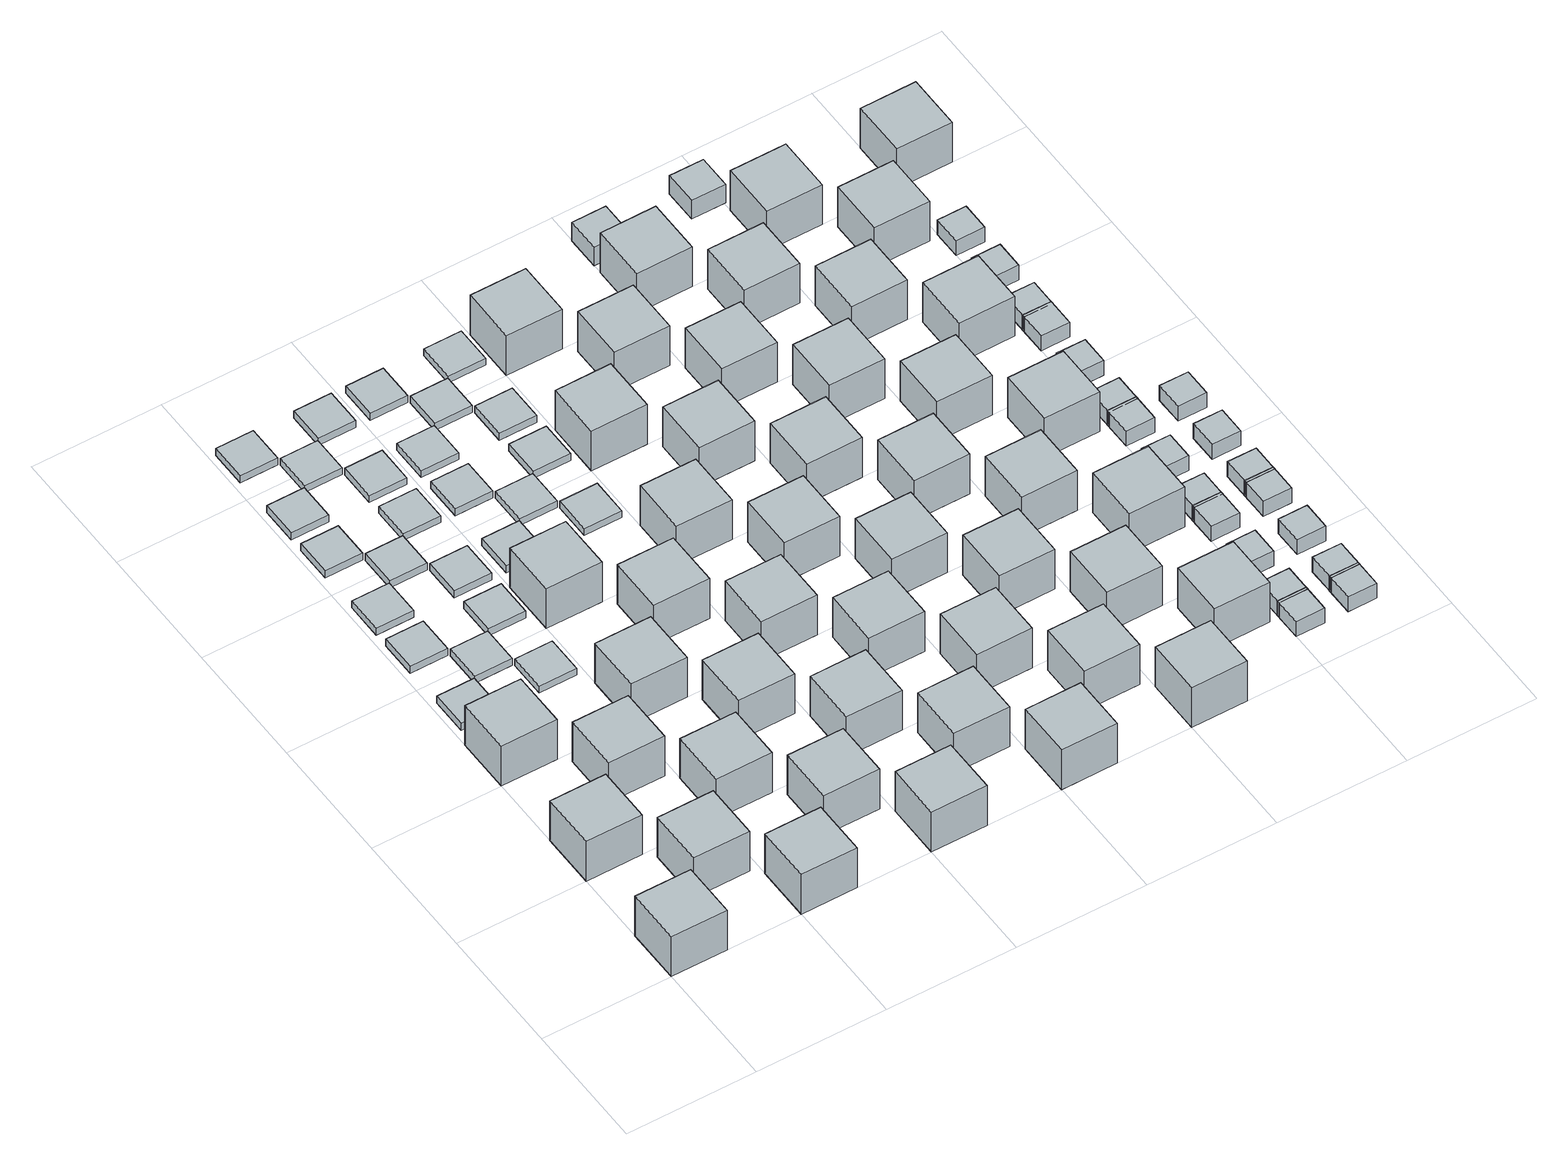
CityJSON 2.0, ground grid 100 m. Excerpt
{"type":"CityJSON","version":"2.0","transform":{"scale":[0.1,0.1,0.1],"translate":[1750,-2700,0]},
"CityObjects":{
"object1":{"type":"GenericCityObject","geometry":[{"type":"Solid","lod":"1","boundaries":[[[[0,1,2,3]],[[4,5,1,0]],[[5,6,2,1]],[[6,7,3,2]],[[7,4,0,3]],[[7,6,5,4]]]]}]},
"object2":{"type":"GenericCityObject","geometry":[{"type":"Solid","lod":"1","boundaries":[[[[8,9,10,11]],[[12,13,9,8]],[[13,14,10,9]],[[14,15,11,10]],[[15,12,8,11]],[[15,14,13,12]]]]}]},
"object3":{"type":"GenericCityObject","geometry":[{"type":"Solid","lod":"1","boundaries":[[[[16,17,18,19]],[[20,21,17,16]],[[21,22,18,17]],[[22,23,19,18]],[[23,20,16,19]],[[23,22,21,20]]]]}]},
"object4":{"type":"GenericCityObject","geometry":[{"type":"Solid","lod":"1","boundaries":[[[[24,25,26,27]],[[28,29,25,24]],[[29,30,26,25]],[[30,31,27,26]],[[31,28,24,27]],[[31,30,29,28]]]]}]},
"object5":{"type":"GenericCityObject","geometry":[{"type":"Solid","lod":"1","boundaries":[[[[32,33,34,35]],[[36,37,33,32]],[[37,38,34,33]],[[38,39,35,34]],[[39,36,32,35]],[[39,38,37,36]]]]}]},
"object6":{"type":"GenericCityObject","geometry":[{"type":"Solid","lod":"1","boundaries":[[[[40,41,42,43]],[[44,45,41,40]],[[45,46,42,41]],[[46,47,43,42]],[[47,44,40,43]],[[47,46,45,44]]]]}]},
"object7":{"type":"GenericCityObject","geometry":[{"type":"Solid","lod":"1","boundaries":[[[[48,49,50,51]],[[52,53,49,48]],[[53,54,50,49]],[[54,55,51,50]],[[55,52,48,51]],[[55,54,53,52]]]]}]},
"object8":{"type":"GenericCityObject","geometry":[{"type":"Solid","lod":"1","boundaries":[[[[56,57,58,59]],[[60,61,57,56]],[[61,62,58,57]],[[62,63,59,58]],[[63,60,56,59]],[[63,62,61,60]]]]}]},
"object9":{"type":"GenericCityObject","geometry":[{"type":"Solid","lod":"1","boundaries":[[[[64,65,66,67]],[[68,69,65,64]],[[69,70,66,65]],[[70,71,67,66]],[[71,68,64,67]],[[71,70,69,68]]]]}]},
"object10":{"type":"GenericCityObject","geometry":[{"type":"Solid","lod":"1","boundaries":[[[[72,73,74,75]],[[76,77,73,72]],[[77,78,74,73]],[[78,79,75,74]],[[79,76,72,75]],[[79,78,77,76]]]]}]},
"object11":{"type":"GenericCityObject","geometry":[{"type":"Solid","lod":"1","boundaries":[[[[80,81,82,83]],[[84,85,81,80]],[[85,86,82,81]],[[86,87,83,82]],[[87,84,80,83]],[[87,86,85,84]]]]}]},
"object12":{"type":"GenericCityObject","geometry":[{"type":"Solid","lod":"1","boundaries":[[[[88,89,90,91]],[[92,93,89,88]],[[93,94,90,89]],[[94,95,91,90]],[[95,92,88,91]],[[95,94,93,92]]]]}]},
"object13":{"type":"GenericCityObject","geometry":[{"type":"Solid","lod":"1","boundaries":[[[[96,97,98,99]],[[100,101,97,96]],[[101,102,98,97]],[[102,103,99,98]],[[103,100,96,99]],[[103,102,101,100]]]]}]},
"object14":{"type":"GenericCityObject","geometry":[{"type":"Solid","lod":"1","boundaries":[[[[104,105,106,107]],[[108,109,105,104]],[[109,110,106,105]],[[110,111,107,106]],[[111,108,104,107]],[[111,110,109,108]]]]}]},
"object15":{"type":"GenericCityObject","geometry":[{"type":"Solid","lod":"1","boundaries":[[[[112,113,114,115]],[[116,117,113,112]],[[117,118,114,113]],[[118,119,115,114]],[[119,116,112,115]],[[119,118,117,116]]]]}]},
"object16":{"type":"GenericCityObject","geometry":[{"type":"Solid","lod":"1","boundaries":[[[[120,121,122,123]],[[124,125,121,120]],[[125,126,122,121]],[[126,127,123,122]],[[127,124,120,123]],[[127,126,125,124]]]]}]},
"object17":{"type":"GenericCityObject","geometry":[{"type":"Solid","lod":"1","boundaries":[[[[128,129,130,131]],[[132,133,129,128]],[[133,134,130,129]],[[134,135,131,130]],[[135,132,128,131]],[[135,134,133,132]]]]}]},
"object18":{"type":"GenericCityObject","geometry":[{"type":"Solid","lod":"1","boundaries":[[[[136,137,138,139]],[[140,141,137,136]],[[141,142,138,137]],[[142,143,139,138]],[[143,140,136,139]],[[143,142,141,140]]]]}]},
"object19":{"type":"GenericCityObject","geometry":[{"type":"Solid","lod":"1","boundaries":[[[[144,145,146,147]],[[148,149,145,144]],[[149,150,146,145]],[[150,151,147,146]],[[151,148,144,147]],[[151,150,149,148]]]]}]},
"object20":{"type":"GenericCityObject","geometry":[{"type":"Solid","lod":"1","boundaries":[[[[152,153,154,155]],[[156,157,153,152]],[[157,158,154,153]],[[158,159,155,154]],[[159,156,152,155]],[[159,158,157,156]]]]}]},
"object21":{"type":"GenericCityObject","geometry":[{"type":"Solid","lod":"1","boundaries":[[[[160,161,162,163]],[[164,165,161,160]],[[165,166,162,161]],[[166,167,163,162]],[[167,164,160,163]],[[167,166,165,164]]]]}]},
"object22":{"type":"GenericCityObject","geometry":[{"type":"Solid","lod":"1","boundaries":[[[[168,169,170,171]],[[172,173,169,168]],[[173,174,170,169]],[[174,175,171,170]],[[175,172,168,171]],[[175,174,173,172]]]]}]},
"object23":{"type":"GenericCityObject","geometry":[{"type":"Solid","lod":"1","boundaries":[[[[176,177,178,179]],[[180,181,177,176]],[[181,182,178,177]],[[182,183,179,178]],[[183,180,176,179]],[[183,182,181,180]]]]}]},
"object24":{"type":"GenericCityObject","geometry":[{"type":"Solid","lod":"1","boundaries":[[[[184,185,186,187]],[[188,189,185,184]],[[189,190,186,185]],[[190,191,187,186]],[[191,188,184,187]],[[191,190,189,188]]]]}]},
"object25":{"type":"GenericCityObject","geometry":[{"type":"Solid","lod":"1","boundaries":[[[[192,193,194,195]],[[196,197,193,192]],[[197,198,194,193]],[[198,199,195,194]],[[199,196,192,195]],[[199,198,197,196]]]]}]},
"object26":{"type":"GenericCityObject","geometry":[{"type":"Solid","lod":"1","boundaries":[[[[200,201,202,203]],[[204,205,201,200]],[[205,206,202,201]],[[206,207,203,202]],[[207,204,200,203]],[[207,206,205,204]]]]}]},
"object27":{"type":"GenericCityObject","geometry":[{"type":"Solid","lod":"1","boundaries":[[[[208,209,210,211]],[[212,213,209,208]],[[213,214,210,209]],[[214,215,211,210]],[[215,212,208,211]],[[215,214,213,212]]]]}]},
"object28":{"type":"GenericCityObject","geometry":[{"type":"Solid","lod":"1","boundaries":[[[[216,217,218,219]],[[220,221,217,216]],[[221,222,218,217]],[[222,223,219,218]],[[223,220,216,219]],[[223,222,221,220]]]]}]},
"object29":{"type":"GenericCityObject","geometry":[{"type":"Solid","lod":"1","boundaries":[[[[224,225,226,227]],[[228,229,225,224]],[[229,230,226,225]],[[230,231,227,226]],[[231,228,224,227]],[[231,230,229,228]]]]}]},
"object30":{"type":"GenericCityObject","geometry":[{"type":"Solid","lod":"1","boundaries":[[[[232,233,234,235]],[[236,237,233,232]],[[237,238,234,233]],[[238,239,235,234]],[[239,236,232,235]],[[239,238,237,236]]]]}]},
"object31":{"type":"GenericCityObject","geometry":[{"type":"Solid","lod":"1","boundaries":[[[[240,241,242,243]],[[244,245,241,240]],[[245,246,242,241]],[[246,247,243,242]],[[247,244,240,243]],[[247,246,245,244]]]]}]},
"object32":{"type":"GenericCityObject","geometry":[{"type":"Solid","lod":"1","boundaries":[[[[248,249,250,251]],[[252,253,249,248]],[[253,254,250,249]],[[254,255,251,250]],[[255,252,248,251]],[[255,254,253,252]]]]}]},
"object33":{"type":"GenericCityObject","geometry":[{"type":"Solid","lod":"1","boundaries":[[[[256,257,258,259]],[[260,261,257,256]],[[261,262,258,257]],[[262,263,259,258]],[[263,260,256,259]],[[263,262,261,260]]]]}]},
"object34":{"type":"GenericCityObject","geometry":[{"type":"Solid","lod":"1","boundaries":[[[[264,265,266,267]],[[268,269,265,264]],[[269,270,266,265]],[[270,271,267,266]],[[271,268,264,267]],[[271,270,269,268]]]]}]},
"object35":{"type":"GenericCityObject","geometry":[{"type":"Solid","lod":"1","boundaries":[[[[272,273,274,275]],[[276,277,273,272]],[[277,278,274,273]],[[278,279,275,274]],[[279,276,272,275]],[[279,278,277,276]]]]}]},
"object36":{"type":"GenericCityObject","geometry":[{"type":"Solid","lod":"1","boundaries":[[[[280,281,282,283]],[[284,285,281,280]],[[285,286,282,281]],[[286,287,283,282]],[[287,284,280,283]],[[287,286,285,284]]]]}]},
"object37":{"type":"GenericCityObject","geometry":[{"type":"Solid","lod":"1","boundaries":[[[[288,289,290,291]],[[292,293,289,288]],[[293,294,290,289]],[[294,295,291,290]],[[295,292,288,291]],[[295,294,293,292]]]]}]},
"object38":{"type":"GenericCityObject","geometry":[{"type":"Solid","lod":"1","boundaries":[[[[296,297,298,299]],[[300,301,297,296]],[[301,302,298,297]],[[302,303,299,298]],[[303,300,296,299]],[[303,302,301,300]]]]}]},
"object39":{"type":"GenericCityObject","geometry":[{"type":"Solid","lod":"1","boundaries":[[[[304,305,306,307]],[[308,309,305,304]],[[309,310,306,305]],[[310,311,307,306]],[[311,308,304,307]],[[311,310,309,308]]]]}]},
"object40":{"type":"GenericCityObject","geometry":[{"type":"Solid","lod":"1","boundaries":[[[[312,313,314,315]],[[316,317,313,312]],[[317,318,314,313]],[[318,319,315,314]],[[319,316,312,315]],[[319,318,317,316]]]]}]},
"object41":{"type":"GenericCityObject","geometry":[{"type":"Solid","lod":"1","boundaries":[[[[320,321,322,323]],[[324,325,321,320]],[[325,326,322,321]],[[326,327,323,322]],[[327,324,320,323]],[[327,326,325,324]]]]}]},
"object42":{"type":"GenericCityObject","geometry":[{"type":"Solid","lod":"1","boundaries":[[[[328,329,330,331]],[[332,333,329,328]],[[333,334,330,329]],[[334,335,331,330]],[[335,332,328,331]],[[335,334,333,332]]]]}]},
"object43":{"type":"GenericCityObject","geometry":[{"type":"Solid","lod":"1","boundaries":[[[[336,337,338,339]],[[340,341,337,336]],[[341,342,338,337]],[[342,343,339,338]],[[343,340,336,339]],[[343,342,341,340]]]]}]},
"object44":{"type":"GenericCityObject","geometry":[{"type":"Solid","lod":"1","boundaries":[[[[344,345,346,347]],[[348,349,345,344]],[[349,350,346,345]],[[350,351,347,346]],[[351,348,344,347]],[[351,350,349,348]]]]}]},
"object45":{"type":"GenericCityObject","geometry":[{"type":"Solid","lod":"1","boundaries":[[[[352,353,354,355]],[[356,357,353,352]],[[357,358,354,353]],[[358,359,355,354]],[[359,356,352,355]],[[359,358,357,356]]]]}]},
"object46":{"type":"GenericCityObject","geometry":[{"type":"Solid","lod":"1","boundaries":[[[[360,361,362,363]],[[364,365,361,360]],[[365,366,362,361]],[[366,367,363,362]],[[367,364,360,363]],[[367,366,365,364]]]]}]},
"object47":{"type":"GenericCityObject","geometry":[{"type":"Solid","lod":"1","boundaries":[[[[368,369,370,371]],[[372,373,369,368]],[[373,374,370,369]],[[374,375,371,370]],[[375,372,368,371]],[[375,374,373,372]]]]}]},
"object48":{"type":"GenericCityObject","geometry":[{"type":"Solid","lod":"1","boundaries":[[[[376,377,378,379]],[[380,381,377,376]],[[381,382,378,377]],[[382,383,379,378]],[[383,380,376,379]],[[383,382,381,380]]]]}]},
"object49":{"type":"GenericCityObject","geometry":[{"type":"Solid","lod":"1","boundaries":[[[[384,385,386,387]],[[388,389,385,384]],[[389,390,386,385]],[[390,391,387,386]],[[391,388,384,387]],[[391,390,389,388]]]]}]},
"object50":{"type":"GenericCityObject","geometry":[{"type":"Solid","lod":"1","boundaries":[[[[392,393,394,395]],[[396,397,393,392]],[[397,398,394,393]],[[398,399,395,394]],[[399,396,392,395]],[[399,398,397,396]]]]}]},
"object51":{"type":"GenericCityObject","geometry":[{"type":"Solid","lod":"1","boundaries":[[[[400,401,402,403]],[[404,405,401,400]],[[405,406,402,401]],[[406,407,403,402]],[[407,404,400,403]],[[407,406,405,404]]]]}]},
"object52":{"type":"GenericCityObject","geometry":[{"type":"Solid","lod":"1","boundaries":[[[[408,409,410,411]],[[412,413,409,408]],[[413,414,410,409]],[[414,415,411,410]],[[415,412,408,411]],[[415,414,413,412]]]]}]},
"object53":{"type":"GenericCityObject","geometry":[{"type":"Solid","lod":"1","boundaries":[[[[416,417,418,419]],[[420,421,417,416]],[[421,422,418,417]],[[422,423,419,418]],[[423,420,416,419]],[[423,422,421,420]]]]}]},
"object54":{"type":"GenericCityObject","geometry":[{"type":"Solid","lod":"1","boundaries":[[[[424,425,426,427]],[[428,429,425,424]],[[429,430,426,425]],[[430,431,427,426]],[[431,428,424,427]],[[431,430,429,428]]]]}]},
"object55":{"type":"GenericCityObject","geometry":[{"type":"Solid","lod":"1","boundaries":[[[[432,433,434,435]],[[436,437,433,432]],[[437,438,434,433]],[[438,439,435,434]],[[439,436,432,435]],[[439,438,437,436]]]]}]},
"object56":{"type":"GenericCityObject","geometry":[{"type":"Solid","lod":"1","boundaries":[[[[440,441,442,443]],[[444,445,441,440]],[[445,446,442,441]],[[446,447,443,442]],[[447,444,440,443]],[[447,446,445,444]]]]}]},
"object57":{"type":"GenericCityObject","geometry":[{"type":"Solid","lod":"1","boundaries":[[[[448,449,450,451]],[[452,453,449,448]],[[453,454,450,449]],[[454,455,451,450]],[[455,452,448,451]],[[455,454,453,452]]]]}]},
"object58":{"type":"GenericCityObject","geometry":[{"type":"Solid","lod":"1","boundaries":[[[[456,457,458,459]],[[460,461,457,456]],[[461,462,458,457]],[[462,463,459,458]],[[463,460,456,459]],[[463,462,461,460]]]]}]},
"object59":{"type":"GenericCityObject","geometry":[{"type":"Solid","lod":"1","boundaries":[[[[464,465,466,467]],[[468,469,465,464]],[[469,470,466,465]],[[470,471,467,466]],[[471,468,464,467]],[[471,470,469,468]]]]}]},
"object60":{"type":"GenericCityObject","geometry":[{"type":"Solid","lod":"1","boundaries":[[[[472,473,474,475]],[[476,477,473,472]],[[477,478,474,473]],[[478,479,475,474]],[[479,476,472,475]],[[479,478,477,476]]]]}]},
"object61":{"type":"GenericCityObject","geometry":[{"type":"Solid","lod":"1","boundaries":[[[[480,481,482,483]],[[484,485,481,480]],[[485,486,482,481]],[[486,487,483,482]],[[487,484,480,483]],[[487,486,485,484]]]]}]},
"object62":{"type":"GenericCityObject","geometry":[{"type":"Solid","lod":"1","boundaries":[[[[488,489,490,491]],[[492,493,489,488]],[[493,494,490,489]],[[494,495,491,490]],[[495,492,488,491]],[[495,494,493,492]]]]}]},
"object63":{"type":"GenericCityObject","geometry":[{"type":"Solid","lod":"1","boundaries":[[[[496,497,498,499]],[[500,501,497,496]],[[501,502,498,497]],[[502,503,499,498]],[[503,500,496,499]],[[503,502,501,500]]]]}]},
"object64":{"type":"GenericCityObject","geometry":[{"type":"Solid","lod":"1","boundaries":[[[[504,505,506,507]],[[508,509,505,504]],[[509,510,506,505]],[[510,511,507,506]],[[511,508,504,507]],[[511,510,509,508]]]]}]},
"object65":{"type":"GenericCityObject","geometry":[{"type":"Solid","lod":"1","boundaries":[[[[512,513,514,515]],[[516,517,513,512]],[[517,518,514,513]],[[518,519,515,514]],[[519,516,512,515]],[[519,518,517,516]]]]}]},
"object66":{"type":"GenericCityObject","geometry":[{"type":"Solid","lod":"1","boundaries":[[[[520,521,522,523]],[[524,525,521,520]],[[525,526,522,521]],[[526,527,523,522]],[[527,524,520,523]],[[527,526,525,524]]]]}]},
"object67":{"type":"GenericCityObject","geometry":[{"type":"Solid","lod":"1","boundaries":[[[[528,529,530,531]],[[532,533,529,528]],[[533,534,530,529]],[[534,535,531,530]],[[535,532,528,531]],[[535,534,533,532]]]]}]},
"object68":{"type":"GenericCityObject","geometry":[{"type":"Solid","lod":"1","boundaries":[[[[536,537,538,539]],[[540,541,537,536]],[[541,542,538,537]],[[542,543,539,538]],[[543,540,536,539]],[[543,542,541,540]]]]}]},
"object69":{"type":"GenericCityObject","geometry":[{"type":"Solid","lod":"1","boundaries":[[[[544,545,546,547]],[[548,549,545,544]],[[549,550,546,545]],[[550,551,547,546]],[[551,548,544,547]],[[551,550,549,548]]]]}]},
"object70":{"type":"GenericCityObject","geometry":[{"type":"Solid","lod":"1","boundaries":[[[[552,553,554,555]],[[556,557,553,552]],[[557,558,554,553]],[[558,559,555,554]],[[559,556,552,555]],[[559,558,557,556]]]]}]},
"object71":{"type":"GenericCityObject","geometry":[{"type":"Solid","lod":"1","boundaries":[[[[560,561,562,563]],[[564,565,561,560]],[[565,566,562,561]],[[566,567,563,562]],[[567,564,560,563]],[[567,566,565,564]]]]}]},
"object72":{"type":"GenericCityObject","geometry":[{"type":"Solid","lod":"1","boundaries":[[[[568,569,570,571]],[[572,573,569,568]],[[573,574,570,569]],[[574,575,571,570]],[[575,572,568,571]],[[575,574,573,572]]]]}]},
"object73":{"type":"GenericCityObject","geometry":[{"type":"Solid","lod":"1","boundaries":[[[[576,577,578,579]],[[580,581,577,576]],[[581,582,578,577]],[[582,583,579,578]],[[583,580,576,579]],[[583,582,581,580]]]]}]},
"object74":{"type":"GenericCityObject","geometry":[{"type":"Solid","lod":"1","boundaries":[[[[584,585,586,587]],[[588,589,585,584]],[[589,590,586,585]],[[590,591,587,586]],[[591,588,584,587]],[[591,590,589,588]]]]}]},
"object75":{"type":"GenericCityObject","geometry":[{"type":"Solid","lod":"1","boundaries":[[[[592,593,594,595]],[[596,597,593,592]],[[597,598,594,593]],[[598,599,595,594]],[[599,596,592,595]],[[599,598,597,596]]]]}]},
"object76":{"type":"GenericCityObject","geometry":[{"type":"Solid","lod":"1","boundaries":[[[[600,601,602,603]],[[604,605,601,600]],[[605,606,602,601]],[[606,607,603,602]],[[607,604,600,603]],[[607,606,605,604]]]]}]},
"object77":{"type":"GenericCityObject","geometry":[{"type":"Solid","lod":"1","boundaries":[[[[608,609,610,611]],[[612,613,609,608]],[[613,614,610,609]],[[614,615,611,610]],[[615,612,608,611]],[[615,614,613,612]]]]}]},
"object78":{"type":"GenericCityObject","geometry":[{"type":"Solid","lod":"1","boundaries":[[[[616,617,618,619]],[[620,621,617,616]],[[621,622,618,617]],[[622,623,619,618]],[[623,620,616,619]],[[623,622,621,620]]]]}]},
"object79":{"type":"GenericCityObject","geometry":[{"type":"Solid","lod":"1","boundaries":[[[[624,625,626,627]],[[628,629,625,624]],[[629,630,626,625]],[[630,631,627,626]],[[631,628,624,627]],[[631,630,629,628]]]]}]},
"object80":{"type":"GenericCityObject","geometry":[{"type":"Solid","lod":"1","boundaries":[[[[632,633,634,635]],[[636,637,633,632]],[[637,638,634,633]],[[638,639,635,634]],[[639,636,632,635]],[[639,638,637,636]]]]}]},
"object81":{"type":"GenericCityObject","geometry":[{"type":"Solid","lod":"1","boundaries":[[[[640,641,642,643]],[[644,645,641,640]],[[645,646,642,641]],[[646,647,643,642]],[[647,644,640,643]],[[647,646,645,644]]]]}]},
"object82":{"type":"GenericCityObject","geometry":[{"type":"Solid","lod":"1","boundaries":[[[[648,649,650,651]],[[652,653,649,648]],[[653,654,650,649]],[[654,655,651,650]],[[655,652,648,651]],[[655,654,653,652]]]]}]},
"object83":{"type":"GenericCityObject","geometry":[{"type":"Solid","lod":"1","boundaries":[[[[656,657,658,659]],[[660,661,657,656]],[[661,662,658,657]],[[662,663,659,658]],[[663,660,656,659]],[[663,662,661,660]]]]}]},
"object84":{"type":"GenericCityObject","geometry":[{"type":"Solid","lod":"1","boundaries":[[[[664,665,666,667]],[[668,669,665,664]],[[669,670,666,665]],[[670,671,667,666]],[[671,668,664,667]],[[671,670,669,668]]]]}]},
"object85":{"type":"GenericCityObject","geometry":[{"type":"Solid","lod":"1","boundaries":[[[[672,673,674,675]],[[676,677,673,672]],[[677,678,674,673]],[[678,679,675,674]],[[679,676,672,675]],[[679,678,677,676]]]]}]},
"object86":{"type":"GenericCityObject","geometry":[{"type":"Solid","lod":"1","boundaries":[[[[680,681,682,683]],[[684,685,681,680]],[[685,686,682,681]],[[686,687,683,682]],[[687,684,680,683]],[[687,686,685,684]]]]}]},
"object87":{"type":"GenericCityObject","geometry":[{"type":"Solid","lod":"1","boundaries":[[[[688,689,690,691]],[[692,693,689,688]],[[693,694,690,689]],[[694,695,691,690]],[[695,692,688,691]],[[695,694,693,692]]]]}]},
"object88":{"type":"GenericCityObject","geometry":[{"type":"Solid","lod":"1","boundaries":[[[[696,697,698,699]],[[700,701,697,696]],[[701,702,698,697]],[[702,703,699,698]],[[703,700,696,699]],[[703,702,701,700]]]]}]},
"object89":{"type":"GenericCityObject","geometry":[{"type":"Solid","lod":"1","boundaries":[[[[704,705,706,707]],[[708,709,705,704]],[[709,710,706,705]],[[710,711,707,706]],[[711,708,704,707]],[[711,710,709,708]]]]}]},
"object90":{"type":"GenericCityObject","geometry":[{"type":"Solid","lod":"1","boundaries":[[[[712,713,714,715]],[[716,717,713,712]],[[717,718,714,713]],[[718,719,715,714]],[[719,716,712,715]],[[719,718,717,716]]]]}]},
"object91":{"type":"GenericCityObject","geometry":[{"type":"Solid","lod":"1","boundaries":[[[[720,721,722,723]],[[724,725,721,720]],[[725,726,722,721]],[[726,727,723,722]],[[727,724,720,723]],[[727,726,725,724]]]]}]},
"object92":{"type":"GenericCityObject","geometry":[{"type":"Solid","lod":"1","boundaries":[[[[728,729,730,731]],[[732,733,729,728]],[[733,734,730,729]],[[734,735,731,730]],[[735,732,728,731]],[[735,734,733,732]]]]}]},
"object93":{"type":"GenericCityObject","geometry":[{"type":"Solid","lod":"1","boundaries":[[[[736,737,738,739]],[[740,741,737,736]],[[741,742,738,737]],[[742,743,739,738]],[[743,740,736,739]],[[743,742,741,740]]]]}]}
},
"vertices":[
[0,0,0],[429,0,0],[429,429,0],[0,429,0],[0,0,375],[429,0,375],[429,429,375],[0,429,375],
[0,1000,0],[429,1000,0],[429,1429,0],[0,1429,0],[0,1000,375],[429,1000,375],[429,1429,375],[0,1429,375],
[0,2000,0],[429,2000,0],[429,2429,0],[0,2429,0],[0,2000,375],[429,2000,375],[429,2429,375],[0,2429,375],
[500,500,0],[929,500,0],[929,929,0],[500,929,0],[500,500,375],[929,500,375],[929,929,375],[500,929,375],
[50,2550,0],[339,2550,0],[339,2839,0],[50,2839,0],[50,2550,65],[339,2550,65],[339,2839,65],[50,2839,65],
[50,3150,0],[339,3150,0],[339,3439,0],[50,3439,0],[50,3150,65],[339,3150,65],[339,3439,65],[50,3439,65],
[500,1500,0],[929,1500,0],[929,1929,0],[500,1929,0],[500,1500,375],[929,1500,375],[929,1929,375],[500,1929,375],
[1000,0,0],[1429,0,0],[1429,429,0],[1000,429,0],[1000,0,375],[1429,0,375],[1429,429,375],[1000,429,375],
[50,3550,0],[339,3550,0],[339,3839,0],[50,3839,0],[50,3550,65],[339,3550,65],[339,3839,65],[50,3839,65],
[350,2850,0],[639,2850,0],[639,3139,0],[350,3139,0],[350,2850,65],[639,2850,65],[639,3139,65],[350,3139,65],
[50,4150,0],[339,4150,0],[339,4439,0],[50,4439,0],[50,4150,65],[339,4150,65],[339,4439,65],[50,4439,65],
[1000,1000,0],[1429,1000,0],[1429,1429,0],[1000,1429,0],[1000,1000,375],[1429,1000,375],[1429,1429,375],[1000,1429,375],
[50,4550,0],[339,4550,0],[339,4839,0],[50,4839,0],[50,4550,65],[339,4550,65],[339,4839,65],[50,4839,65],
[650,2550,0],[939,2550,0],[939,2839,0],[650,2839,0],[650,2550,65],[939,2550,65],[939,2839,65],[650,2839,65],
[350,3850,0],[639,3850,0],[639,4139,0],[350,4139,0],[350,3850,65],[639,3850,65],[639,4139,65],[350,4139,65],
[50,5150,0],[339,5150,0],[339,5439,0],[50,5439,0],[50,5150,65],[339,5150,65],[339,5439,65],[50,5439,65],
[650,3150,0],[939,3150,0],[939,3439,0],[650,3439,0],[650,3150,65],[939,3150,65],[939,3439,65],[650,3439,65],
[1000,2000,0],[1429,2000,0],[1429,2429,0],[1000,2429,0],[1000,2000,375],[1429,2000,375],[1429,2429,375],[1000,2429,375],
[650,3550,0],[939,3550,0],[939,3839,0],[650,3839,0],[650,3550,65],[939,3550,65],[939,3839,65],[650,3839,65],
[1500,500,0],[1929,500,0],[1929,929,0],[1500,929,0],[1500,500,375],[1929,500,375],[1929,929,375],[1500,929,375],
[350,4850,0],[639,4850,0],[639,5139,0],[350,5139,0],[350,4850,65],[639,4850,65],[639,5139,65],[350,5139,65],
[650,4150,0],[939,4150,0],[939,4439,0],[650,4439,0],[650,4150,65],[939,4150,65],[939,4439,65],[650,4439,65],
[1000,3000,0],[1429,3000,0],[1429,3429,0],[1000,3429,0],[1000,3000,375],[1429,3000,375],[1429,3429,375],[1000,3429,375],
[650,4550,0],[939,4550,0],[939,4839,0],[650,4839,0],[650,4550,65],[939,4550,65],[939,4839,65],[650,4839,65],
[1500,1500,0],[1929,1500,0],[1929,1929,0],[1500,1929,0],[1500,1500,375],[1929,1500,375],[1929,1929,375],[1500,1929,375],
[2000,0,0],[2429,0,0],[2429,429,0],[2000,429,0],[2000,0,375],[2429,0,375],[2429,429,375],[2000,429,375],
[1050,3550,0],[1339,3550,0],[1339,3839,0],[1050,3839,0],[1050,3550,65],[1339,3550,65],[1339,3839,65],[1050,3839,65],
[650,5150,0],[939,5150,0],[939,5439,0],[650,5439,0],[650,5150,65],[939,5150,65],[939,5439,65],[650,5439,65],
[1050,4150,0],[1339,4150,0],[1339,4439,0],[1050,4439,0],[1050,4150,65],[1339,4150,65],[1339,4439,65],[1050,4439,65],
[1500,2500,0],[1929,2500,0],[1929,2929,0],[1500,2929,0],[1500,2500,375],[1929,2500,375],[1929,2929,375],[1500,2929,375],
[2000,1000,0],[2429,1000,0],[2429,1429,0],[2000,1429,0],[2000,1000,375],[2429,1000,375],[2429,1429,375],[2000,1429,375],
[1050,4550,0],[1339,4550,0],[1339,4839,0],[1050,4839,0],[1050,4550,65],[1339,4550,65],[1339,4839,65],[1050,4839,65],
[1350,3850,0],[1639,3850,0],[1639,4139,0],[1350,4139,0],[1350,3850,65],[1639,3850,65],[1639,4139,65],[1350,4139,65],
[1050,5150,0],[1339,5150,0],[1339,5439,0],[1050,5439,0],[1050,5150,65],[1339,5150,65],[1339,5439,65],[1050,5439,65],
[2000,2000,0],[2429,2000,0],[2429,2429,0],[2000,2429,0],[2000,2000,375],[2429,2000,375],[2429,2429,375],[2000,2429,375],
[1650,3550,0],[1939,3550,0],[1939,3839,0],[1650,3839,0],[1650,3550,65],[1939,3550,65],[1939,3839,65],[1650,3839,65],
[2500,500,0],[2929,500,0],[2929,929,0],[2500,929,0],[2500,500,375],[2929,500,375],[2929,929,375],[2500,929,375],
[1350,4850,0],[1639,4850,0],[1639,5139,0],[1350,5139,0],[1350,4850,65],[1639,4850,65],[1639,5139,65],[1350,5139,65],
[1650,4150,0],[1939,4150,0],[1939,4439,0],[1650,4439,0],[1650,4150,65],[1939,4150,65],[1939,4439,65],[1650,4439,65],
[2000,3000,0],[2429,3000,0],[2429,3429,0],[2000,3429,0],[2000,3000,375],[2429,3000,375],[2429,3429,375],[2000,3429,375],
[1650,4550,0],[1939,4550,0],[1939,4839,0],[1650,4839,0],[1650,4550,65],[1939,4550,65],[1939,4839,65],[1650,4839,65],
[2500,1500,0],[2929,1500,0],[2929,1929,0],[2500,1929,0],[2500,1500,375],[2929,1500,375],[2929,1929,375],[2500,1929,375],
[3000,0,0],[3429,0,0],[3429,429,0],[3000,429,0],[3000,0,375],[3429,0,375],[3429,429,375],[3000,429,375],
[1650,5150,0],[1939,5150,0],[1939,5439,0],[1650,5439,0],[1650,5150,65],[1939,5150,65],[1939,5439,65],[1650,5439,65],
[2000,4000,0],[2429,4000,0],[2429,4429,0],[2000,4429,0],[2000,4000,375],[2429,4000,375],[2429,4429,375],[2000,4429,375],
[2500,2500,0],[2929,2500,0],[2929,2929,0],[2500,2929,0],[2500,2500,375],[2929,2500,375],[2929,2929,375],[2500,2929,375],
[3000,1000,0],[3429,1000,0],[3429,1429,0],[3000,1429,0],[3000,1000,375],[3429,1000,375],[3429,1429,375],[3000,1429,375],
[2000,5000,0],[2429,5000,0],[2429,5429,0],[2000,5429,0],[2000,5000,375],[2429,5000,375],[2429,5429,375],[2000,5429,375],
[2500,3500,0],[2929,3500,0],[2929,3929,0],[2500,3929,0],[2500,3500,375],[2929,3500,375],[2929,3929,375],[2500,3929,375],
[3000,2000,0],[3429,2000,0],[3429,2429,0],[3000,2429,0],[3000,2000,375],[3429,2000,375],[3429,2429,375],[3000,2429,375],
[3500,500,0],[3929,500,0],[3929,929,0],[3500,929,0],[3500,500,375],[3929,500,375],[3929,929,375],[3500,929,375],
[2500,4500,0],[2929,4500,0],[2929,4929,0],[2500,4929,0],[2500,4500,375],[2929,4500,375],[2929,4929,375],[2500,4929,375],
[3000,3000,0],[3429,3000,0],[3429,3429,0],[3000,3429,0],[3000,3000,375],[3429,3000,375],[3429,3429,375],[3000,3429,375],
[3500,1500,0],[3929,1500,0],[3929,1929,0],[3500,1929,0],[3500,1500,375],[3929,1500,375],[3929,1929,375],[3500,1929,375],
[4000,0,0],[4429,0,0],[4429,429,0],[4000,429,0],[4000,0,375],[4429,0,375],[4429,429,375],[4000,429,375],
[3000,4000,0],[3429,4000,0],[3429,4429,0],[3000,4429,0],[3000,4000,375],[3429,4000,375],[3429,4429,375],[3000,4429,375],
[3500,2500,0],[3929,2500,0],[3929,2929,0],[3500,2929,0],[3500,2500,375],[3929,2500,375],[3929,2929,375],[3500,2929,375],
[4000,1000,0],[4429,1000,0],[4429,1429,0],[4000,1429,0],[4000,1000,375],[4429,1000,375],[4429,1429,375],[4000,1429,375],
[3000,5000,0],[3429,5000,0],[3429,5429,0],[3000,5429,0],[3000,5000,375],[3429,5000,375],[3429,5429,375],[3000,5429,375],
[3000,5500,0],[3262,5500,0],[3262,5762,0],[3000,5762,0],[3000,5500,175],[3262,5500,175],[3262,5762,175],[3000,5762,175],
[3500,3500,0],[3929,3500,0],[3929,3929,0],[3500,3929,0],[3500,3500,375],[3929,3500,375],[3929,3929,375],[3500,3929,375],
[4000,2000,0],[4429,2000,0],[4429,2429,0],[4000,2429,0],[4000,2000,375],[4429,2000,375],[4429,2429,375],[4000,2429,375],
[4500,500,0],[4929,500,0],[4929,929,0],[4500,929,0],[4500,500,375],[4929,500,375],[4929,929,375],[4500,929,375],
[3500,4500,0],[3929,4500,0],[3929,4929,0],[3500,4929,0],[3500,4500,375],[3929,4500,375],[3929,4929,375],[3500,4929,375],
[4000,3000,0],[4429,3000,0],[4429,3429,0],[4000,3429,0],[4000,3000,375],[4429,3000,375],[4429,3429,375],[4000,3429,375],
[4500,1500,0],[4929,1500,0],[4929,1929,0],[4500,1929,0],[4500,1500,375],[4929,1500,375],[4929,1929,375],[4500,1929,375],
[5000,300,0],[5220,300,0],[5220,520,0],[5000,520,0],[5000,300,140],[5220,300,140],[5220,520,140],[5000,520,140],
[5000,500,0],[5220,500,0],[5220,720,0],[5000,720,0],[5000,500,140],[5220,500,140],[5220,720,140],[5000,720,140],
[5000,900,0],[5220,900,0],[5220,1120,0],[5000,1120,0],[5000,900,140],[5220,900,140],[5220,1120,140],[5000,1120,140],
[4000,4000,0],[4429,4000,0],[4429,4429,0],[4000,4429,0],[4000,4000,375],[4429,4000,375],[4429,4429,375],[4000,4429,375],
[4500,2500,0],[4929,2500,0],[4929,2929,0],[4500,2929,0],[4500,2500,375],[4929,2500,375],[4929,2929,375],[4500,2929,375],
[5000,1300,0],[5220,1300,0],[5220,1520,0],[5000,1520,0],[5000,1300,140],[5220,1300,140],[5220,1520,140],[5000,1520,140],
[3750,5500,0],[4012,5500,0],[4012,5762,0],[3750,5762,0],[3750,5500,175],[4012,5500,175],[4012,5762,175],[3750,5762,175],
[5000,1500,0],[5220,1500,0],[5220,1720,0],[5000,1720,0],[5000,1500,140],[5220,1500,140],[5220,1720,140],[5000,1720,140],
[5400,300,0],[5620,300,0],[5620,520,0],[5400,520,0],[5400,300,140],[5620,300,140],[5620,520,140],[5400,520,140],
[5400,500,0],[5620,500,0],[5620,720,0],[5400,720,0],[5400,500,140],[5620,500,140],[5620,720,140],[5400,720,140],
[5000,1900,0],[5220,1900,0],[5220,2120,0],[5000,2120,0],[5000,1900,140],[5220,1900,140],[5220,2120,140],[5000,2120,140],
[4000,5000,0],[4429,5000,0],[4429,5429,0],[4000,5429,0],[4000,5000,375],[4429,5000,375],[4429,5429,375],[4000,5429,375],
[5400,900,0],[5620,900,0],[5620,1120,0],[5400,1120,0],[5400,900,140],[5620,900,140],[5620,1120,140],[5400,1120,140],
[4500,3500,0],[4929,3500,0],[4929,3929,0],[4500,3929,0],[4500,3500,375],[4929,3500,375],[4929,3929,375],[4500,3929,375],
[5000,2300,0],[5220,2300,0],[5220,2520,0],[5000,2520,0],[5000,2300,140],[5220,2300,140],[5220,2520,140],[5000,2520,140],
[5000,2500,0],[5220,2500,0],[5220,2720,0],[5000,2720,0],[5000,2500,140],[5220,2500,140],[5220,2720,140],[5000,2720,140],
[5400,1300,0],[5620,1300,0],[5620,1520,0],[5400,1520,0],[5400,1300,140],[5620,1300,140],[5620,1520,140],[5400,1520,140],
[5400,1500,0],[5620,1500,0],[5620,1720,0],[5400,1720,0],[5400,1500,140],[5620,1500,140],[5620,1720,140],[5400,1720,140],
[5000,2900,0],[5220,2900,0],[5220,3120,0],[5000,3120,0],[5000,2900,140],[5220,2900,140],[5220,3120,140],[5000,3120,140],
[5400,1900,0],[5620,1900,0],[5620,2120,0],[5400,2120,0],[5400,1900,140],[5620,1900,140],[5620,2120,140],[5400,2120,140],
[4500,4500,0],[4929,4500,0],[4929,4929,0],[4500,4929,0],[4500,4500,375],[4929,4500,375],[4929,4929,375],[4500,4929,375],
[5000,3300,0],[5220,3300,0],[5220,3520,0],[5000,3520,0],[5000,3300,140],[5220,3300,140],[5220,3520,140],[5000,3520,140],
[5000,3500,0],[5220,3500,0],[5220,3720,0],[5000,3720,0],[5000,3500,140],[5220,3500,140],[5220,3720,140],[5000,3720,140],
[5400,2300,0],[5620,2300,0],[5620,2520,0],[5400,2520,0],[5400,2300,140],[5620,2300,140],[5620,2520,140],[5400,2520,140],
[5000,3900,0],[5220,3900,0],[5220,4120,0],[5000,4120,0],[5000,3900,140],[5220,3900,140],[5220,4120,140],[5000,4120,140],
[5000,4300,0],[5220,4300,0],[5220,4520,0],[5000,4520,0],[5000,4300,140],[5220,4300,140],[5220,4520,140],[5000,4520,140],
[5000,5000,0],[5429,5000,0],[5429,5429,0],[5000,5429,0],[5000,5000,375],[5429,5000,375],[5429,5429,375],[5000,5429,375]
]}
